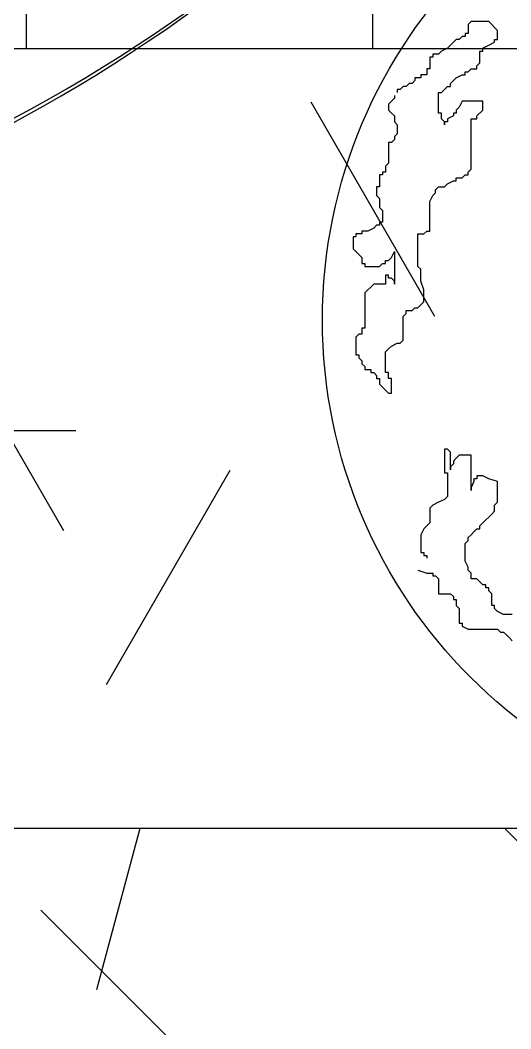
# Model space of a CAD drawing. Extents: x 941299 to 942979, y 2579300 to 2579597.
# Drawn here: x 941892.147 to 941893.722, y 2579401.238 to 2579404.473 of the extents above; entities that cross this region are included whole.
import ezdxf

# ---------------------------------------------------------------- set-up
doc = ezdxf.new("R2010")
doc.units = 0
doc.layers.add('fz', color=7, linetype='CONTINUOUS')
doc.layers.add('绿化工程', color=3, linetype='CONTINUOUS')

# ---------------------------------------------------------------- blocks, each defined once
blk = doc.blocks.new('dys')
at = {"layer": '绿化工程'}
for centre in [(-0.0196, -0.0238), (0, 0)]:
    blk.add_arc(centre, 5.3048, 287.3736, 310.2438, dxfattribs=at)
blk = doc.blocks.new('hg')
at = {"layer": '绿化工程', "color": 3}
for p, q in [((-1.1435, 0.9567), (-1.1529, 0.9472)), ((-1.1529, 0.9472), (-1.1529, 0.9188)), ((-1.0867, 0.9567), (-1.1435, 0.9567)), ((-1.0772, 0.9472), (-1.0867, 0.9567)), ((-1.0678, 0.9378), (-1.0772, 0.9472)), ((-1.1719, 0.9094), (-1.1813, 0.8999)), ((-1.1624, 0.9094), (-1.1719, 0.9094)), ((-1.1529, 0.9188), (-1.1624, 0.9188)), ((-1.1624, 0.9188), (-1.1624, 0.9094)), ((-1.0583, 0.9283), (-1.0678, 0.9378)), ((-1.0583, 0.8999), (-1.0583, 0.9283)), ((-1.2097, 0.881), (-1.2192, 0.8716)), ((-1.2002, 0.8905), (-1.2097, 0.881)), ((-1.1908, 0.8999), (-1.2002, 0.8905)), ((-1.1813, 0.8999), (-1.1908, 0.8999)), ((-1.1056, 0.8716), (-1.0867, 0.881)), ((-1.0867, 0.881), (-1.0678, 0.8905)), ((-1.0678, 0.8905), (-1.0678, 0.8999)), ((-1.0678, 0.8999), (-1.0583, 0.8999)), ((-1.2665, 0.8432), (-1.2759, 0.8432)), ((-1.2759, 0.8432), (-1.2759, 0.8054)), ((-1.2476, 0.8527), (-1.2665, 0.8527)), ((-1.2665, 0.8527), (-1.2665, 0.8432)), ((-1.2381, 0.8621), (-1.2476, 0.8527)), ((-1.2192, 0.8716), (-1.2381, 0.8621)), ((-1.1151, 0.8243), (-1.1151, 0.8621)), ((-1.1151, 0.8621), (-1.1056, 0.8621)), ((-1.1056, 0.8621), (-1.1056, 0.8716)), ((-1.1245, 0.8148), (-1.1151, 0.8243)), ((-1.1245, 0.8054), (-1.1245, 0.8148)), ((-1.3043, 0.777), (-1.3233, 0.777)), ((-1.3233, 0.777), (-1.3233, 0.7675)), ((-1.2854, 0.7865), (-1.3043, 0.7865)), ((-1.3043, 0.7865), (-1.3043, 0.777)), ((-1.2759, 0.8054), (-1.2854, 0.8054)), ((-1.2854, 0.8054), (-1.2854, 0.7865)), ((-1.2002, 0.7675), (-1.1908, 0.777)), ((-1.1908, 0.777), (-1.1719, 0.7865)), ((-1.1719, 0.7865), (-1.1624, 0.7865)), ((-1.1624, 0.7865), (-1.1624, 0.7959)), ((-1.1624, 0.7959), (-1.1529, 0.7959)), ((-1.1529, 0.7959), (-1.1435, 0.8054)), ((-1.1435, 0.8054), (-1.1245, 0.8054)), ((-1.3611, 0.7486), (-1.3706, 0.7392)), ((-1.3516, 0.7486), (-1.3611, 0.7486)), ((-1.3422, 0.7581), (-1.3516, 0.7486)), ((-1.3327, 0.7581), (-1.3422, 0.7581)), ((-1.3233, 0.7675), (-1.3327, 0.7581)), ((-1.2286, 0.7392), (-1.2192, 0.7486)), ((-1.2192, 0.7486), (-1.2097, 0.7486)), ((-1.2097, 0.7581), (-1.2002, 0.7675)), ((-1.2097, 0.7486), (-1.2097, 0.7581)), ((-1.3895, 0.7203), (-1.3895, 0.7108)), ((-1.3706, 0.7392), (-1.38, 0.7392)), ((-1.38, 0.7392), (-1.38, 0.7297)), ((-1.2476, 0.6635), (-1.2476, 0.7297)), ((-1.2476, 0.7297), (-1.2381, 0.7297)), ((-1.2381, 0.7297), (-1.2286, 0.7392)), ((-1.3989, 0.7014), (-1.4084, 0.6919)), ((-1.4084, 0.6919), (-1.4084, 0.673)), ((-1.3895, 0.7108), (-1.3989, 0.7014)), ((-1.1813, 0.6824), (-1.1908, 0.673)), ((-1.1719, 0.7014), (-1.1813, 0.6824)), ((-1.1056, 0.7014), (-1.1719, 0.7014)), ((-1.1056, 0.673), (-1.1056, 0.7014)), ((-1.4084, 0.673), (-1.3989, 0.6635)), ((-1.3989, 0.6635), (-1.3895, 0.6541)), ((-1.3895, 0.6541), (-1.3895, 0.6352)), ((-1.2381, 0.6635), (-1.2476, 0.6635)), ((-1.2381, 0.6446), (-1.2381, 0.6635)), ((-1.2002, 0.6541), (-1.2192, 0.6446)), ((-1.1908, 0.6635), (-1.2002, 0.6635)), ((-1.2002, 0.6635), (-1.2002, 0.6541)), ((-1.1908, 0.673), (-1.1908, 0.6635)), ((-1.1245, 0.6541), (-1.1056, 0.673)), ((-1.1245, 0.6446), (-1.1245, 0.6541)), ((-1.3895, 0.6352), (-1.38, 0.6257)), ((-1.38, 0.6257), (-1.38, 0.5973)), ((-1.2286, 0.6352), (-1.2381, 0.6446)), ((-1.2192, 0.6352), (-1.2286, 0.6352)), ((-1.2286, 0.6352), (-1.2286, 0.6257)), ((-1.2286, 0.6257), (-1.2286, 0.6352)), ((-1.2192, 0.6446), (-1.2192, 0.6352)), ((-1.1435, 0.4839), (-1.1435, 0.6446)), ((-1.1435, 0.6446), (-1.1245, 0.6446)), ((-1.38, 0.5973), (-1.3895, 0.5879)), ((-1.3895, 0.5879), (-1.3895, 0.5784)), ((-1.3989, 0.569), (-1.4084, 0.569)), ((-1.4084, 0.569), (-1.4084, 0.5028)), ((-1.3895, 0.5784), (-1.3989, 0.569)), ((-1.4084, 0.5028), (-1.4179, 0.4933)), ((-1.4179, 0.4933), (-1.4179, 0.4744)), ((-1.4273, 0.465), (-1.4368, 0.465)), ((-1.4368, 0.465), (-1.4368, 0.4271)), ((-1.4179, 0.4744), (-1.4273, 0.4744)), ((-1.4273, 0.4744), (-1.4273, 0.465)), ((-1.1908, 0.446), (-1.1908, 0.4555)), ((-1.1908, 0.4555), (-1.1719, 0.4555)), ((-1.1719, 0.4555), (-1.1624, 0.465)), ((-1.1624, 0.465), (-1.1529, 0.465)), ((-1.1529, 0.4744), (-1.1435, 0.4839)), ((-1.1529, 0.465), (-1.1529, 0.4744)), ((-1.4368, 0.4271), (-1.4463, 0.4271)), ((-1.4463, 0.4271), (-1.4463, 0.3988)), ((-1.257, 0.4177), (-1.2476, 0.4271)), ((-1.2476, 0.4271), (-1.2286, 0.4271)), ((-1.2286, 0.4271), (-1.2192, 0.4366)), ((-1.2192, 0.4366), (-1.2002, 0.446)), ((-1.2002, 0.446), (-1.1908, 0.446)), ((-1.4463, 0.3988), (-1.4368, 0.3893)), ((-1.4368, 0.3893), (-1.4368, 0.3609)), ((-1.2759, 0.3799), (-1.2665, 0.3988)), ((-1.2665, 0.3988), (-1.257, 0.4082)), ((-1.257, 0.4082), (-1.257, 0.4177)), ((-1.4368, 0.3609), (-1.4273, 0.3515)), ((-1.2759, 0.2853), (-1.2759, 0.3799)), ((-1.4273, 0.3515), (-1.4273, 0.3137)), ((-1.4557, 0.2948), (-1.4746, 0.2853)), ((-1.4463, 0.3042), (-1.4557, 0.2948)), ((-1.4368, 0.3042), (-1.4463, 0.3042)), ((-1.4273, 0.3137), (-1.4368, 0.3137)), ((-1.4368, 0.3137), (-1.4368, 0.3042)), ((-1.5125, 0.2664), (-1.522, 0.2664)), ((-1.522, 0.2664), (-1.522, 0.2286)), ((-1.4936, 0.2758), (-1.5125, 0.2758)), ((-1.5125, 0.2758), (-1.5125, 0.2664)), ((-1.4746, 0.2853), (-1.4936, 0.2853)), ((-1.4936, 0.2853), (-1.4936, 0.2758)), ((-1.3138, 0.1718), (-1.3138, 0.2758)), ((-1.3138, 0.2758), (-1.2949, 0.2758)), ((-1.2949, 0.2758), (-1.2854, 0.2853)), ((-1.2854, 0.2853), (-1.2759, 0.2853)), ((-1.522, 0.2286), (-1.503, 0.2097)), ((-1.503, 0.2097), (-1.4936, 0.2002)), ((-1.4936, 0.2002), (-1.4936, 0.1813)), ((-1.4084, 0.1907), (-1.3989, 0.2002)), ((-1.3989, 0.2002), (-1.3895, 0.2191)), ((-1.3895, 0.2191), (-1.3895, 0.1151)), ((-1.4936, 0.1813), (-1.4841, 0.1813)), ((-1.4841, 0.1813), (-1.4841, 0.1718)), ((-1.4841, 0.1718), (-1.4368, 0.1718)), ((-1.4368, 0.1718), (-1.4273, 0.1813)), ((-1.4273, 0.1813), (-1.4179, 0.1813)), ((-1.4179, 0.1813), (-1.4179, 0.1907)), ((-1.4179, 0.1907), (-1.4084, 0.1907)), ((-1.3043, 0.1624), (-1.3138, 0.1718)), ((-1.3043, 0.1245), (-1.3043, 0.1624)), ((-1.4084, 0.1435), (-1.4179, 0.1435)), ((-1.4179, 0.1435), (-1.4179, 0.1151)), ((-1.4084, 0.134), (-1.4084, 0.1435)), ((-1.3989, 0.134), (-1.4084, 0.134)), ((-1.3895, 0.1245), (-1.3989, 0.134)), ((-1.4652, 0.1056), (-1.4746, 0.0962)), ((-1.4557, 0.1151), (-1.4652, 0.1056)), ((-1.4179, 0.1151), (-1.4557, 0.1151)), ((-1.3895, 0.1151), (-1.3895, 0.1245)), ((-1.2949, 0.0962), (-1.3043, 0.1245)), ((-1.4746, 0.0962), (-1.4841, 0.0867)), ((-1.4841, 0.0867), (-1.4841, -0.0267)), ((-1.2949, 0.0584), (-1.2949, 0.0962)), ((-1.3327, 0.03), (-1.3233, 0.0394)), ((-1.3233, 0.0394), (-1.3138, 0.0394)), ((-1.3138, 0.0394), (-1.3043, 0.0489)), ((-1.3043, 0.0489), (-1.2949, 0.0584)), ((-1.3611, 0.0111), (-1.3516, 0.0205)), ((-1.3611, -0.0646), (-1.3611, 0.0111)), ((-1.3516, 0.0205), (-1.3516, 0.03)), ((-1.3516, 0.03), (-1.3327, 0.03)), ((-1.4841, -0.0267), (-1.4936, -0.0267)), ((-1.4936, -0.0267), (-1.4936, -0.0457)), ((-1.503, -0.0457), (-1.5125, -0.0551)), ((-1.5125, -0.0551), (-1.5125, -0.1118)), ((-1.4936, -0.0457), (-1.503, -0.0457)), ((-1.3706, -0.074), (-1.3611, -0.0646)), ((-1.4179, -0.1024), (-1.4084, -0.0929)), ((-1.4084, -0.0929), (-1.3989, -0.0835)), ((-1.3989, -0.0835), (-1.38, -0.074)), ((-1.38, -0.074), (-1.3706, -0.074)), ((-1.5125, -0.1118), (-1.503, -0.1118)), ((-1.503, -0.1118), (-1.503, -0.1213)), ((-1.503, -0.1213), (-1.4936, -0.1308)), ((-1.4179, -0.1686), (-1.4179, -0.1024)), ((-1.4936, -0.1308), (-1.4936, -0.1402)), ((-1.4936, -0.1402), (-1.4841, -0.1497)), ((-1.4841, -0.1497), (-1.4841, -0.1591)), ((-1.4841, -0.1591), (-1.4652, -0.1591)), ((-1.4652, -0.1591), (-1.4652, -0.1686)), ((-1.4652, -0.1686), (-1.4557, -0.1686)), ((-1.4557, -0.1686), (-1.4463, -0.178)), ((-1.4463, -0.178), (-1.4463, -0.1875)), ((-1.4463, -0.1875), (-1.4368, -0.1875)), ((-1.4368, -0.1875), (-1.4368, -0.2064)), ((-1.4084, -0.1686), (-1.4179, -0.1686)), ((-1.4084, -0.1875), (-1.4084, -0.1686)), ((-1.3989, -0.1875), (-1.4084, -0.1875)), ((-1.3989, -0.2348), (-1.3989, -0.1875)), ((-1.4368, -0.2064), (-1.4179, -0.2253)), ((-1.4179, -0.2253), (-1.4084, -0.2348)), ((-1.4084, -0.2348), (-1.3989, -0.2348)), ((-1.2192, -0.4144), (-1.2286, -0.4144)), ((-1.2286, -0.4144), (-1.2286, -0.4901)), ((-1.2097, -0.4239), (-1.2192, -0.4144)), ((-1.2097, -0.4806), (-1.2097, -0.4239)), ((-1.1908, -0.4428), (-1.2002, -0.4523)), ((-1.2002, -0.4523), (-1.2002, -0.4617)), ((-1.1813, -0.4333), (-1.1908, -0.4428)), ((-1.1435, -0.4333), (-1.1813, -0.4333)), ((-1.1435, -0.5468), (-1.1435, -0.4333)), ((-1.2002, -0.4617), (-1.2097, -0.4712)), ((-1.2097, -0.4712), (-1.2097, -0.4806)), ((-1.2286, -0.4901), (-1.2192, -0.4901)), ((-1.2192, -0.4901), (-1.2192, -0.5657)), ((-1.1245, -0.509), (-1.134, -0.509)), ((-1.134, -0.509), (-1.134, -0.5185)), ((-1.1056, -0.4995), (-1.1245, -0.4995)), ((-1.1245, -0.4995), (-1.1245, -0.509)), ((-1.0867, -0.509), (-1.1056, -0.4995)), ((-1.0583, -0.5185), (-1.0867, -0.509)), ((-1.134, -0.5185), (-1.1435, -0.5374)), ((-1.1435, -0.5374), (-1.1435, -0.5468)), ((-1.0583, -0.5846), (-1.0583, -0.5185)), ((-1.2286, -0.5752), (-1.2476, -0.5846)), ((-1.2192, -0.5657), (-1.2286, -0.5752)), ((-1.2665, -0.5941), (-1.2759, -0.6036)), ((-1.2759, -0.6036), (-1.2759, -0.6508)), ((-1.2476, -0.5846), (-1.2665, -0.5941)), ((-1.0772, -0.6225), (-1.0678, -0.613)), ((-1.0678, -0.5941), (-1.0583, -0.5846)), ((-1.0678, -0.613), (-1.0678, -0.5941)), ((-1.1056, -0.6508), (-1.0962, -0.6414)), ((-1.0962, -0.6414), (-1.0867, -0.6319)), ((-1.0867, -0.6319), (-1.0772, -0.6225)), ((-1.2949, -0.6697), (-1.3043, -0.6887)), ((-1.2854, -0.6603), (-1.2949, -0.6697)), ((-1.2759, -0.6508), (-1.2854, -0.6603)), ((-1.1435, -0.6887), (-1.134, -0.6792)), ((-1.134, -0.6792), (-1.1245, -0.6697)), ((-1.1245, -0.6697), (-1.1151, -0.6697)), ((-1.1151, -0.6603), (-1.1056, -0.6508)), ((-1.1151, -0.6697), (-1.1151, -0.6603)), ((-1.3043, -0.6887), (-1.3043, -0.7454)), ((-1.1624, -0.717), (-1.1529, -0.7076)), ((-1.1529, -0.6981), (-1.1435, -0.6887)), ((-1.1529, -0.7076), (-1.1529, -0.6981)), ((-1.1624, -0.7738), (-1.1624, -0.717)), ((-1.3043, -0.7454), (-1.2949, -0.7454)), ((-1.2949, -0.7454), (-1.2949, -0.7548)), ((-1.2949, -0.7548), (-1.2854, -0.7548)), ((-1.2854, -0.7548), (-1.2854, -0.7643)), ((-1.1529, -0.7927), (-1.1624, -0.7738)), ((-1.3138, -0.8021), (-1.2854, -0.8116)), ((-1.1529, -0.8021), (-1.1529, -0.7927)), ((-1.1435, -0.8116), (-1.1529, -0.8021)), ((-1.2854, -0.8116), (-1.2665, -0.8116)), ((-1.2665, -0.8116), (-1.2665, -0.821)), ((-1.2665, -0.821), (-1.257, -0.821)), ((-1.257, -0.821), (-1.2476, -0.8305)), ((-1.2476, -0.8305), (-1.2476, -0.8778)), ((-1.1435, -0.8305), (-1.1435, -0.8116)), ((-1.1245, -0.8305), (-1.1435, -0.8305)), ((-1.1151, -0.84), (-1.1245, -0.8305)), ((-1.1056, -0.8494), (-1.1151, -0.84)), ((-1.0962, -0.8494), (-1.1056, -0.8494)), ((-1.0962, -0.8589), (-1.0962, -0.8494)), ((-1.0867, -0.8589), (-1.0962, -0.8589)), ((-1.0867, -0.8683), (-1.0867, -0.8589)), ((-1.0772, -0.8778), (-1.0867, -0.8683)), ((-1.2476, -0.8778), (-1.2097, -0.8778)), ((-1.2097, -0.8778), (-1.2002, -0.8872)), ((-1.2002, -0.8872), (-1.2002, -0.8967)), ((-1.2002, -0.8967), (-1.1908, -0.8967)), ((-1.1908, -0.8967), (-1.1908, -0.9156)), ((-1.0772, -0.9156), (-1.0772, -0.8778)), ((-1.1908, -0.9156), (-1.1813, -0.9251)), ((-1.1813, -0.9251), (-1.1813, -0.9723)), ((-1.0678, -0.9156), (-1.0772, -0.9156)), ((-1.0678, -0.9251), (-1.0678, -0.9156)), ((-1.0583, -0.9345), (-1.0678, -0.9251)), ((-1.0394, -0.944), (-1.0583, -0.9345)), ((-1.011, -0.944), (-1.0394, -0.944)), ((-1.1813, -0.9723), (-1.1719, -0.9723)), ((-1.1719, -0.9723), (-1.1719, -0.9818)), ((-1.1719, -0.9818), (-1.1529, -0.9912)), ((-1.1529, -0.9912), (-1.0583, -0.9912)), ((-1.0583, -0.9912), (-1.0488, -1.0007)), ((-1.0488, -1.0007), (-1.0394, -1.0007)), ((-1.0394, -1.0007), (-1.0299, -1.0102)), ((-1.0299, -1.0102), (-1.0205, -1.0196)), ((-1.0205, -1.0196), (-1.011, -1.0291))]:
    blk.add_line(p, q, dxfattribs=at)
blk.add_circle((0, 0), 1.62, dxfattribs=at)

msp = doc.modelspace()

# ---------------------------------------------------------------- hatches: boundary and pattern name
at = {"layer": '绿化工程'}
h = msp.add_hatch(dxfattribs=at)
h.set_pattern_fill('ANSI37', color=9, scale=0.35, angle=45, style=0)
h.paths.add_polyline_path([(941846.7134, 2579409.38137), (941846.7134, 2579404.38137), (941909.2134, 2579404.38137), (941909.2134, 2579409.38137)])
h = msp.add_hatch(dxfattribs=at)
h.set_pattern_fill('HEX', color=9, scale=0.25, style=0)
h.set_pattern_definition([(0, (0, 0), (0, 1.374815), [0.79375, -1.5875]), (120, (0, 0), (-1.1906247155, -0.6874075), [0.79375, -1.5875]), (60, (0.7937, 0), (-1.1906247155, 0.6874075), [0.79375, -1.5875])])
h.paths.add_polyline_path([(941846.7134, 2579401.88137), (941846.7134, 2579404.38137), (941909.2134, 2579404.38137), (941909.2134, 2579401.88137)])
h = msp.add_hatch(dxfattribs=at)
h.set_pattern_fill('TRIANG', color=9, scale=0.15, angle=75, style=0)
h.set_pattern_definition([(135, (0, 0), (-1.38006631525, -0.36978750163), [0.714375, -0.714375]), (195, (0, 0), (-0.3697877872, -1.3800662387), [0.714375, -0.714375]), (75, (-0.69, -0.1849), (-1.01027852804, 1.0102787371), [0.714375, -0.714375])])
h.paths.add_polyline_path([(941846.7134, 2579399.62137), (941846.7134, 2579401.88137), (941909.2134, 2579401.88137), (941909.2134, 2579399.62137)])

# ---------------------------------------------------------------- linework, layer by layer
at = {"layer": 'fz', "color": 8}
for p, q in [((941784.2134, 2579404.38137), (942084.2134, 2579404.38137)), ((941784.2134, 2579401.88137), (942084.2134, 2579401.88137))]:
    msp.add_line(p, q, dxfattribs=at)

# ---------------------------------------------------------------- block references
at = {"layer": 'fz'}
for name, p in [('dys', (941889.6267, 2579408.83657)), ('hg', (941894.73727, 2579403.51115))]:
    msp.add_blockref(name, p, dxfattribs=at)

doc.saveas('drawing.dxf')
